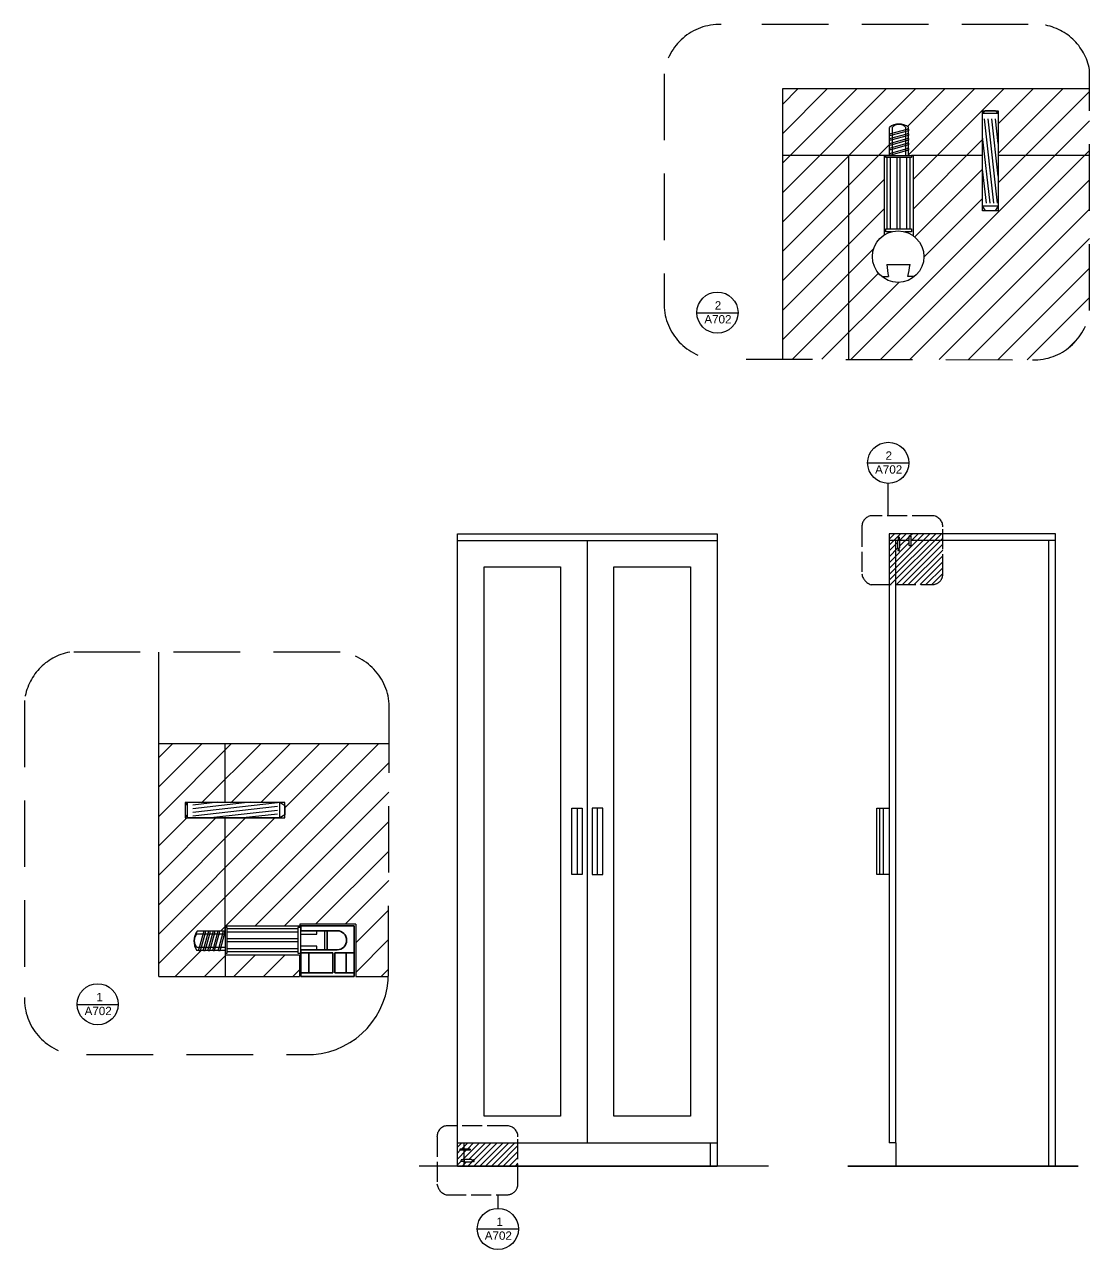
# Model space of a CAD drawing. Header units: inches. Extents: x 10 to 2647, y 15 to 1045.
# Drawn here: x 1939.3 to 2259.3, y 210.9 to 578.9 of the extents above; entities that cross this region are included whole.
import ezdxf

# ---------------------------------------------------------------- set-up
doc = ezdxf.new("R2010")
doc.units = ezdxf.units.IN
doc.header["$MEASUREMENT"] = 0
doc.linetypes.add('ACAD_ISO02W100', pattern=[15, 12, -3])
doc.linetypes.add('DASHEDX2', pattern=[1.5, 1, -0.5])
doc.layers.add('A-DETL-MCUT1', color=7, linetype='Continuous', lineweight=35)
doc.layers.add('A-SECT-MCUT', color=7, linetype='Continuous', lineweight=35)
doc.styles.get("Standard").update_dxf_attribs({"font": 'Arial.ttf'})
pattern_1 = [(45, (1287.7136, 11.4816), (-0.8838835, 0.8838835), [])]
pattern_2 = [(45, (1287.7136, 11.4816), (-4.419417, 4.419417), [])]

msp = doc.modelspace()

# ---------------------------------------------------------------- hatches: boundary and pattern name
h = msp.add_hatch()
h.set_pattern_fill('ANSI31', color=8, scale=50)
h.set_pattern_definition(pattern_2)
h.paths.add_polyline_path([(2259.26, 539.54), (2231.83, 539.54), (2231.83, 524.43), (2230.92, 522.93), (2228.04, 522.93), (2227.13, 524.43), (2227.13, 539.54), (2206.27, 539.54), (2206.27, 515.46, -0.241867), (2209.5, 509.17, -1), (2194.04, 509.17, -0.253057), (2197.53, 515.64), (2197.53, 539.54), (2187, 539.54), (2187, 478.32), (2242.16, 478.18, 0.388645), (2259.26, 492.95)])
h.paths.add_polyline_path([(2187, 539.54), (2167, 539.54), (2167, 478.37), (2187, 478.32)])
h.paths.add_polyline_path([(2227.13, 552.25), (2228.04, 552.93), (2230.92, 552.93), (2231.83, 552.25), (2231.83, 539.54), (2259.26, 539.54), (2259.26, 559.54), (2167, 559.54), (2167, 539.54), (2198.03, 539.54), (2199.14, 539.54), (2199.14, 541.27), (2199.14, 541.27), (2199.14, 541.77), (2199.14, 542.7), (2199.14, 542.7), (2199.14, 543.2), (2199.14, 544.11), (2199.14, 544.11), (2199.14, 544.61), (2199.14, 545.52), (2199.14, 545.52), (2199.14, 546.02), (2199.14, 547.99, -0.336438), (2204.92, 548.04), (2204.92, 539.54), (2205.77, 539.54), (2206.27, 539.54), (2227.13, 539.54)])
h = msp.add_hatch()
h.set_pattern_fill('ANSI31', color=8, scale=10)
h.set_pattern_definition(pattern_1)
h.paths.add_polyline_path([(2215.2, 423.94), (2205.54, 423.94), (2205.54, 422.43), (2205.45, 422.28), (2205.16, 422.28), (2205.07, 422.43), (2205.07, 423.94), (2202.33, 423.94), (2202.33, 423.89), (2202.29, 423.89), (2202.29, 421.74), (2202.33, 421.74), (2202.33, 421.65), (2202.12, 421.65), (2202.12, 421.14), (2202.23, 421.14), (2202.23, 420.91), (2201.64, 420.91), (2201.64, 421.14), (2201.76, 421.14), (2201.76, 421.65), (2201.55, 421.65), (2201.55, 421.74), (2201.59, 421.74), (2201.59, 423.89), (2201.55, 423.89), (2201.55, 423.94), (2201.05, 423.94), (2201.05, 410.63), (2211.99, 410.63, 0.415456), (2215.2, 413.86)])
h.paths.add_polyline_path([(2215.2, 425.94), (2199.05, 425.94), (2199.05, 423.94), (2201.75, 423.94), (2201.75, 424.79, -0.427564), (2202.16, 424.79), (2202.16, 423.94), (2202.33, 423.94), (2205.07, 423.94), (2205.07, 425.21), (2205.16, 425.28), (2205.45, 425.28), (2205.54, 425.21), (2205.54, 423.94), (2215.2, 423.94)])
h.paths.add_polyline_path([(2201.05, 423.94), (2199.05, 423.94), (2199.05, 410.63), (2201.05, 410.63)])
h = msp.add_hatch()
h.set_pattern_fill('ANSI31', color=8, scale=50)
h.set_pattern_definition(pattern_2)
h.paths.add_polyline_path([(1999.64, 340.55), (1988.26, 340.55), (1987.58, 341.45), (1987.58, 344.33), (1988.26, 345.25), (1999.64, 345.25), (1999.64, 362.92), (1979.64, 362.92), (1979.64, 292.92), (1999.64, 292.92), (1999.64, 300.09), (1999.64, 300.78), (1991.14, 300.78, -0.336438), (1991.19, 306.56), (1993.17, 306.56), (1993.17, 306.56), (1993.67, 306.56), (1994.58, 306.56), (1994.58, 306.56), (1995.08, 306.56), (1995.99, 306.56), (1995.99, 306.56), (1996.49, 306.56), (1997.42, 306.56), (1997.42, 306.56), (1997.92, 306.56), (1999.64, 306.56), (1999.64, 307.66), (1999.64, 308.16)])
h.paths.add_polyline_path([(2048.85, 362.92), (1999.64, 362.92), (1999.64, 345.25), (2016.08, 345.25), (2017.58, 344.33), (2017.58, 341.45), (2016.08, 340.55), (1999.64, 340.55), (1999.64, 308.16), (2022.04, 308.12), (2022.04, 308.62), (2038.86, 308.62), (2038.86, 292.92), (2048.65, 292.92, 0.012406), (2048.67, 294.13)])
h = msp.add_hatch()
h.set_pattern_fill('ANSI31', color=8, scale=50)
h.set_pattern_definition(pattern_2)
h.paths.add_polyline_path([(2021.91, 292.92), (2021.91, 299.43), (1999.64, 299.43), (1999.64, 292.92)])
h = msp.add_hatch()
h.set_pattern_fill('ANSI31', color=8, scale=10)
h.set_pattern_definition(pattern_1)
h.paths.add_polyline_path([(2071.39, 240.71), (2070.25, 240.71), (2070.18, 240.8), (2070.18, 241.09), (2070.25, 241.18), (2071.39, 241.18), (2071.39, 242.94), (2069.39, 242.94), (2069.39, 235.94), (2071.39, 235.94), (2071.39, 237.4), (2070.54, 237.4, -0.427564), (2070.54, 237.81), (2071.39, 237.81), (2071.39, 237.98)])
h.paths.add_polyline_path([(2087.56, 242.94), (2071.39, 242.94), (2071.39, 241.18), (2073.03, 241.18), (2073.18, 241.09), (2073.18, 240.8), (2073.03, 240.71), (2071.39, 240.71), (2071.39, 237.98), (2071.44, 237.98), (2071.44, 237.94), (2073.59, 237.94), (2073.59, 237.98), (2073.68, 237.98), (2073.68, 237.77), (2074.19, 237.77), (2074.19, 237.89), (2074.42, 237.89), (2074.42, 237.3), (2074.19, 237.3), (2074.19, 237.41), (2073.68, 237.41), (2073.68, 237.21), (2073.59, 237.21), (2073.59, 237.24), (2071.44, 237.24), (2071.44, 237.21), (2071.39, 237.21), (2071.39, 235.94), (2087.56, 235.94)])

# ---------------------------------------------------------------- linework, layer by layer
at = {"color": 4, "linetype": 'DASHEDX2', "ltscale": 20}
for p, q in [((2240.86, 578.89), (2157.1, 578.89)), ((2131.47, 564.12), (2131.47, 494.52)), ((2259.26, 492.95), (2259.26, 565.32)), ((2156.09, 478.39), (2242.16, 478.18)), ((2034.11, 390.34), (1952.91, 390.34)), ((1939.34, 375.84), (1939.34, 295.13)), ((2048.67, 294.13), (2048.88, 373.25)), ((1958, 269.51), (2026.11, 269.51))]:
    msp.add_line(p, q, dxfattribs=at)
at = {"color": 1}
for p, q in [((2167, 559.54), (2167, 478.37)), ((2259.26, 559.54), (2167, 559.54)), ((2198.03, 539.54), (2167, 539.54)), ((2187, 478.32), (2187, 539.54)), ((2227.13, 539.54), (2205.77, 539.54)), ((2259.26, 539.54), (2231.83, 539.54)), ((1979.64, 292.92), (1979.64, 390.34)), ((1979.64, 362.92), (2048.85, 362.92)), ((1999.64, 345.25), (1999.64, 362.92)), ((1999.64, 307.66), (1999.64, 340.55)), ((1999.64, 300.09), (1999.64, 292.92)), ((1979.64, 292.92), (2021.91, 292.92)), ((2038.86, 292.92), (2048.65, 292.92)), ((2162.85, 235.94), (2057.93, 235.94)), ((2255.81, 235.94), (2186.69, 235.94)), ((2186.69, 235.94), (2186.69, 235.94)), ((2186.69, 235.94), (2255.81, 235.94))]:
    msp.add_line(p, q, dxfattribs=at)
at = {"color": 2}
for p, q in [((2228.04, 552.93), (2227.13, 552.25)), ((2227.13, 552.25), (2231.83, 552.25)), ((2227.13, 524.43), (2227.13, 552.25)), ((2230.92, 552.93), (2228.04, 552.93)), ((2231.83, 552.25), (2230.92, 552.93)), ((2231.83, 552.25), (2231.83, 524.43)), ((2199.97, 548.01), (2199.97, 539.54)), ((2204.09, 539.54), (2204.09, 548.01)), ((2228.04, 522.93), (2227.13, 524.43)), ((2227.13, 524.43), (2231.83, 524.43)), ((2230.92, 522.93), (2228.04, 522.93)), ((2231.83, 524.43), (2230.92, 522.93)), ((2231.75, 524.29), (2231.73, 524.43)), ((2198.03, 516.64), (2198.03, 517.5)), ((2198.03, 517.5), (2205.77, 517.5)), ((2199.75, 516.64), (2198.03, 516.64)), ((2205.77, 516.64), (2203.79, 516.64)), ((2205.77, 517.5), (2205.77, 516.64)), ((2198.34, 506.83), (2205.36, 506.83)), ((2196.84, 503.22), (2198.84, 503.22)), ((2206.7, 503.22), (2204.7, 503.22)), ((2069.39, 235.94), (2069.39, 425.94)), ((2069.39, 425.94), (2147.39, 425.94)), ((2069.39, 423.94), (2147.39, 423.94)), ((2108.39, 423.94), (2108.39, 242.94)), ((2147.39, 425.94), (2147.39, 235.94)), ((2199.05, 425.94), (2199.05, 242.94)), ((2249.05, 425.94), (2199.05, 425.94)), ((2201.75, 423.94), (2199.05, 423.94)), ((2201.05, 242.94), (2201.05, 423.94)), ((2205.07, 423.94), (2202.16, 423.94)), ((2246.39, 423.94), (2205.54, 423.94)), ((2249.05, 423.94), (2246.39, 423.94)), ((2247.05, 235.94), (2247.05, 423.94)), ((2249.05, 235.94), (2249.05, 425.94)), ((1988.26, 345.25), (1987.58, 344.33)), ((1987.58, 344.33), (1987.58, 341.45)), ((1988.26, 340.55), (1988.26, 345.25)), ((1988.26, 345.25), (2016.08, 345.25)), ((2016.08, 345.25), (2017.58, 344.33)), ((2016.08, 340.55), (2016.08, 345.25)), ((2016.21, 345.16), (2016.08, 345.15)), ((2017.58, 344.33), (2017.58, 341.45)), ((2105.4, 343.44), (2105.4, 323.54)), ((2111.38, 343.44), (2111.38, 323.54)), ((2196.18, 343.44), (2196.18, 323.54)), ((2197.31, 343.44), (2197.31, 323.54)), ((1987.58, 341.45), (1988.26, 340.55)), ((2016.08, 340.55), (1988.26, 340.55)), ((2017.58, 341.45), (2016.08, 340.55)), ((1991.18, 305.73), (1999.64, 305.73)), ((2022.34, 307.66), (2021.47, 307.66)), ((2021.47, 307.66), (2021.47, 299.93)), ((2022.34, 299.93), (2022.34, 307.66)), ((1999.64, 301.6), (1991.18, 301.6)), ((2021.47, 299.93), (2022.34, 299.93)), ((2069.39, 242.94), (2147.39, 242.94)), ((2071.39, 241.18), (2071.39, 242.94)), ((2145.39, 235.94), (2145.39, 242.94)), ((2201.05, 242.94), (2199.05, 242.94)), ((2201.05, 242.94), (2201.05, 235.94)), ((2071.39, 237.81), (2071.39, 240.71)), ((2069.39, 235.94), (2147.39, 235.94)), ((2071.39, 235.94), (2071.39, 237.4)), ((2201.05, 235.94), (2249.05, 235.94))]:
    msp.add_line(p, q, dxfattribs=at)
at = {"color": 7}
for p, q in [((2227.13, 522.93), (2227.13, 552.93)), ((2227.13, 552.93), (2228.04, 552.93)), ((2228.04, 552.93), (2231.83, 552.93)), ((2231.83, 552.93), (2231.83, 522.93)), ((2230.55, 525.21), (2227.72, 550.61)), ((2231.65, 525.21), (2228.81, 550.61)), ((2231.83, 533.34), (2229.9, 550.61)), ((2231.83, 543.14), (2231, 550.61)), ((2199.14, 539.54), (2199.14, 547.99)), ((2199.14, 546.02), (2204.44, 547.48)), ((2199.14, 544.61), (2204.44, 546.07)), ((2199.14, 545.52), (2199.14, 546.02)), ((2199.62, 545.52), (2199.14, 545.52)), ((2199.14, 543.2), (2204.44, 544.66)), ((2204.92, 546.98), (2199.62, 545.52)), ((2204.92, 545.57), (2199.62, 544.11)), ((2204.92, 547.48), (2204.44, 547.48)), ((2204.92, 546.07), (2204.44, 546.07)), ((2204.92, 544.66), (2204.44, 544.66)), ((2204.92, 539.54), (2204.92, 548.04)), ((2204.92, 547.48), (2204.92, 546.98)), ((2204.92, 546.07), (2204.92, 545.57)), ((2204.92, 544.66), (2204.92, 544.16)), ((2229.37, 525.21), (2227.13, 545.25)), ((2199.14, 544.11), (2199.14, 544.61)), ((2199.62, 544.11), (2199.14, 544.11)), ((2199.14, 541.77), (2204.44, 543.23)), ((2199.14, 542.7), (2199.14, 543.2)), ((2199.62, 542.7), (2199.14, 542.7)), ((2199.14, 541.27), (2199.14, 541.77)), ((2199.14, 540.16), (2204.44, 541.62)), ((2199.62, 541.27), (2199.14, 541.27)), ((2204.92, 544.16), (2199.62, 542.7)), ((2204.92, 542.73), (2199.62, 541.27)), ((2204.92, 541.12), (2199.62, 539.66)), ((2204.92, 543.23), (2204.44, 543.23)), ((2204.92, 541.62), (2204.44, 541.62)), ((2204.92, 543.23), (2204.92, 542.73)), ((2204.92, 541.62), (2204.92, 541.12)), ((2198.03, 539.54), (2197.53, 539.54)), ((2197.53, 539.54), (2197.53, 515.64)), ((2199.14, 539.54), (2198.03, 539.54)), ((2199.14, 539.66), (2199.14, 540.16)), ((2199.62, 539.66), (2199.14, 539.66)), ((2204.92, 539.54), (2205.77, 539.54)), ((2205.77, 539.54), (2206.27, 539.54)), ((2206.27, 539.54), (2206.27, 515.46)), ((2228.28, 525.21), (2227.13, 535.46)), ((2231.83, 522.93), (2227.13, 522.93)), ((2017.58, 345.24), (1987.58, 345.24)), ((1987.58, 345.24), (1987.58, 344.33)), ((1987.58, 344.33), (1987.58, 340.55)), ((1997.37, 345.25), (1989.9, 344.41)), ((2007.16, 345.25), (1989.9, 343.32)), ((2015.3, 345.06), (1989.9, 342.22)), ((2015.3, 343.97), (1989.9, 341.13)), ((2015.3, 342.79), (1995.26, 340.55)), ((2017.58, 340.55), (2017.58, 345.24)), ((1987.58, 340.55), (2017.58, 340.55)), ((2015.3, 341.69), (2005.05, 340.55)), ((1999.64, 306.56), (1991.19, 306.56)), ((1993.17, 306.56), (1991.7, 301.26)), ((1992.2, 300.78), (1993.67, 306.07)), ((1994.58, 306.56), (1993.12, 301.26)), ((1993.67, 306.56), (1993.17, 306.56)), ((1993.61, 300.78), (1995.08, 306.07)), ((1993.67, 306.07), (1993.67, 306.56)), ((1995.99, 306.56), (1994.53, 301.26)), ((1995.08, 306.56), (1994.58, 306.56)), ((1995.02, 300.78), (1996.49, 306.07)), ((1995.08, 306.07), (1995.08, 306.56)), ((1997.42, 306.56), (1995.96, 301.26)), ((1996.49, 306.56), (1995.99, 306.56)), ((1996.45, 300.78), (1997.92, 306.07)), ((1996.49, 306.07), (1996.49, 306.56)), ((1997.92, 306.56), (1997.42, 306.56)), ((1999.03, 306.56), (1997.57, 301.26)), ((1997.92, 306.07), (1997.92, 306.56)), ((1998.06, 300.78), (1999.53, 306.07)), ((1999.53, 306.56), (1999.03, 306.56)), ((1999.53, 306.07), (1999.53, 306.56)), ((1999.64, 307.66), (1999.64, 308.16)), ((1999.64, 308.16), (2022.04, 308.12)), ((1999.64, 306.56), (1999.64, 307.66)), ((2038.86, 308.62), (2022.04, 308.62)), ((2022.04, 308.62), (2022.04, 308.12)), ((2038.86, 308.62), (2038.86, 292.92)), ((1999.64, 300.78), (1991.14, 300.78)), ((1991.7, 300.78), (1991.7, 301.26)), ((1991.7, 300.78), (1992.2, 300.78)), ((1993.12, 300.78), (1993.12, 301.26)), ((1993.12, 300.78), (1993.61, 300.78)), ((1994.53, 300.78), (1994.53, 301.26)), ((1994.53, 300.78), (1995.02, 300.78)), ((1995.96, 300.78), (1995.96, 301.26)), ((1995.96, 300.78), (1996.45, 300.78)), ((1997.57, 300.78), (1997.57, 301.26)), ((1997.57, 300.78), (1998.06, 300.78)), ((1999.64, 300.78), (1999.64, 300.09)), ((1999.64, 299.93), (1999.64, 299.43)), ((1999.64, 299.43), (2021.91, 299.43)), ((2021.91, 299.43), (2021.91, 292.92))]:
    msp.add_line(p, q, dxfattribs=at)
at = {"color": 4}
for p, q in [((2141.31, 492.33), (2153.67, 492.33)), ((2192.61, 447.21), (2204.97, 447.21)), ((2198.79, 431.27), (2198.79, 441.07)), ((1955.14, 284.56), (1967.51, 284.56)), ((2081.53, 227.37), (2081.53, 223.28)), ((2075.35, 217.08), (2087.71, 217.08))]:
    msp.add_line(p, q, dxfattribs=at)
at = {"color": 252}
for p, q in [((2201.75, 424.79), (2201.75, 423.94)), ((2202.16, 423.94), (2202.16, 424.79)), ((2205.16, 425.28), (2205.07, 425.21)), ((2205.07, 425.21), (2205.54, 425.21)), ((2205.07, 422.43), (2205.07, 425.21)), ((2205.45, 425.28), (2205.16, 425.28)), ((2205.54, 425.21), (2205.45, 425.28)), ((2205.54, 425.21), (2205.54, 422.43)), ((2201.55, 421.65), (2201.55, 421.74)), ((2201.55, 421.74), (2201.59, 421.74)), ((2201.76, 421.65), (2201.55, 421.65)), ((2202.33, 421.65), (2202.12, 421.65)), ((2202.29, 421.74), (2202.33, 421.74)), ((2202.33, 421.74), (2202.33, 421.65)), ((2205.16, 422.28), (2205.07, 422.43)), ((2205.45, 422.28), (2205.16, 422.28)), ((2205.54, 422.43), (2205.45, 422.28)), ((2205.53, 422.42), (2205.53, 422.43)), ((2205.53, 422.43), (2205.54, 422.43)), ((2070.25, 241.18), (2070.18, 241.09)), ((2070.18, 241.09), (2070.18, 240.8)), ((2070.18, 240.8), (2070.25, 240.71)), ((2070.25, 240.71), (2070.25, 241.18)), ((2070.25, 241.18), (2073.03, 241.18)), ((2073.03, 240.71), (2070.25, 240.71)), ((2073.03, 241.18), (2073.18, 241.09)), ((2073.03, 241.17), (2073.03, 241.18)), ((2073.04, 241.17), (2073.03, 241.17)), ((2073.18, 240.8), (2073.03, 240.71)), ((2073.18, 241.09), (2073.18, 240.8)), ((2071.39, 237.81), (2070.54, 237.81)), ((2070.54, 237.4), (2071.39, 237.4)), ((2073.59, 237.94), (2073.59, 237.98)), ((2073.59, 237.98), (2073.68, 237.98)), ((2073.59, 237.21), (2073.59, 237.24)), ((2073.68, 237.21), (2073.59, 237.21)), ((2073.68, 237.98), (2073.68, 237.77)), ((2073.68, 237.41), (2073.68, 237.21))]:
    msp.add_line(p, q, dxfattribs=at)
at = {"color": 2}
for points in [[(2205.77, 538.97), (2198.03, 538.97), (2198.03, 539.54), (2205.77, 539.54), (2205.77, 538.97)], [(2199.48, 517.5), (2199.48, 538.97), (2198.39, 538.97), (2198.39, 517.5)], [(2202.41, 517.5), (2202.41, 538.97), (2201.4, 538.97), (2201.4, 517.5)], [(2205.4, 517.5), (2205.4, 538.97), (2204.33, 538.97), (2204.33, 517.5)], [(2000.21, 299.93), (2000.21, 307.66), (1999.64, 307.66), (1999.64, 305.73)], [(1999.64, 305.73), (1999.64, 299.93), (2000.21, 299.93)], [(2000.21, 307.31), (2021.47, 307.31)], [(2021.47, 306.22), (2000.21, 306.22)], [(2027.14, 301.99), (2022.34, 301.99), (2022.34, 305.61), (2027.14, 305.61)], [(2027.14, 305.61), (2027.14, 306.66)], [(2029.44, 306.66), (2029.44, 300.93)], [(2000.21, 304.3), (2021.47, 304.3)], [(2021.47, 303.29), (2000.21, 303.29)], [(2027.14, 300.93), (2027.14, 301.99)], [(2000.21, 301.37), (2021.47, 301.37)], [(2021.47, 300.3), (2000.21, 300.3)]]:
    msp.add_lwpolyline(points, dxfattribs=at)
at = {"color": 4, "linetype": 'ACAD_ISO02W100', "ltscale": 0.5}
for points in [[(2211.99, 431.34), (2193.63, 431.34)], [(2190.89, 428.03), (2190.89, 413.86)], [(2215.2, 413.83), (2215.2, 428.03)], [(2193.63, 410.63), (2211.99, 410.63)], [(2084.34, 248.08), (2065.99, 248.08)], [(2063.25, 244.76), (2063.25, 230.6)], [(2087.56, 230.57), (2087.56, 244.76)], [(2065.99, 227.37), (2084.34, 227.37)]]:
    msp.add_lwpolyline(points, dxfattribs=at)
at = {"color": 252}
for points in [[(2201.59, 423.89), (2201.55, 423.89), (2201.55, 423.94), (2201.75, 423.94)], [(2202.18, 423.89), (2201.59, 423.89), (2201.59, 421.74)], [(2202.16, 423.94), (2202.33, 423.94), (2202.33, 423.89)], [(2202.29, 421.74), (2202.29, 423.89), (2202.18, 423.89)], [(2202.33, 423.89), (2202.29, 423.89)], [(2201.76, 421.14), (2201.64, 421.14), (2201.64, 420.91), (2202.23, 420.91)], [(2201.76, 421.65), (2201.76, 421.14)], [(2202.12, 421.14), (2202.12, 421.65)], [(2202.23, 420.91), (2202.23, 421.14), (2202.12, 421.14)], [(2071.39, 237.81), (2071.39, 237.98), (2071.44, 237.98)], [(2071.44, 237.24), (2071.44, 237.21), (2071.39, 237.21), (2071.39, 237.4)], [(2071.44, 237.98), (2071.44, 237.94)], [(2073.59, 237.94), (2071.44, 237.94), (2071.44, 237.84)], [(2071.44, 237.84), (2071.44, 237.24), (2073.59, 237.24)], [(2074.19, 237.77), (2073.68, 237.77)], [(2073.68, 237.41), (2074.19, 237.41)], [(2074.42, 237.89), (2074.19, 237.89), (2074.19, 237.77)], [(2074.19, 237.41), (2074.19, 237.3), (2074.42, 237.3), (2074.42, 237.89)]]:
    msp.add_lwpolyline(points, dxfattribs=at)
at = {"color": 2}
for points in [[(2077.39, 415.94), (2100.39, 415.94), (2100.39, 250.94), (2077.39, 250.94)], [(2116.39, 415.94), (2139.39, 415.94), (2139.39, 250.94), (2116.39, 250.94)], [(2103.73, 343.44), (2106.89, 343.44), (2106.89, 323.54), (2103.73, 323.54)], [(2113.05, 343.44), (2109.89, 343.44), (2109.89, 323.54), (2113.05, 323.54)], [(2199.05, 343.44), (2199.05, 323.54), (2195.35, 323.54), (2195.35, 343.44)]]:
    msp.add_lwpolyline(points, close=True, dxfattribs=at)
msp.add_circle((2201.77, 509.17), 7.73, dxfattribs=at)
at = {"color": 4}
for centre in [(2147.49, 492.35), (2198.79, 447.23), (1961.32, 284.58), (2081.53, 217.1)]:
    msp.add_circle(centre, 6.18, dxfattribs=at)
at = {"color": 4, "linetype": 'DASHEDX2', "ltscale": 20}
for centre, start, end in [((2148.09, 562.18), 88.3563, 173.3099), ((2242.81, 562.28), 10.4679, 83.3099), ((2148.19, 495), 178.3563, 263.3099), ((2242.64, 494.9), 268.3563, 353.3099), ((1955.95, 373.9), 100.4679, 173.3099), ((2032.16, 373.73), 358.3563, 83.3099), ((1956.06, 286.12), 178.3563, 263.3099)]:
    msp.add_arc(centre, 16.73, start, end, dxfattribs=at)
at = {"color": 7}
for centre, start, end in [((2202.06, 544.21), 53.2798, 127.6595), ((1994.98, 303.64), 142.3405, 216.7202)]:
    msp.add_arc(centre, 4.78, start, end, dxfattribs=at)
at = {"color": 2}
for centre, radius, start, end in [((2202.03, 546.04), 2.85, 43.7004, 136.2996), ((2254.7, 512.73), 56.66, 185.9756, 189.659), ((2163.09, 512.73), 42.68, 347.1297, 352.056), ((1993.15, 303.67), 2.85, 133.7004, 226.2996)]:
    msp.add_arc(centre, radius, start, end, dxfattribs=at)
at = {"color": 4, "linetype": 'ACAD_ISO02W100', "ltscale": 0.5}
for centre, radius, start, end in [((2194.27, 428.03), 3.38, 100.7835, 180), ((2211.88, 428.03), 3.32, 0, 88.1917), ((2194.77, 414.37), 3.91, 187.5697, 253.1886), ((2211.99, 413.85), 3.21, 270, 0.2429), ((2066.62, 244.76), 3.38, 100.7835, 180), ((2084.24, 244.76), 3.32, 0, 88.1917), ((2067.12, 231.11), 3.91, 187.5697, 253.1886), ((2084.34, 230.58), 3.21, 270, 0.2429)]:
    msp.add_arc(centre, radius, start, end, dxfattribs=at)
at = {"color": 252}
for centre, start, end in [((2201.95, 424.59), 43.7004, 136.2996), ((2070.74, 237.61), 133.7004, 226.2996)]:
    msp.add_arc(centre, 0.285, start, end, dxfattribs=at)
at = {"color": 4}
msp.add_arc((2024.3, 293.81), 24.37, 274.2671, 0.7456, dxfattribs=at)
at = {"layer": 'A-DETL-MCUT1', "color": 2}
for p, q in [((2022.34, 306.66), (2022.34, 308.12)), ((2022.34, 308.12), (2038.36, 308.12)), ((2022.34, 306.66), (2033.24, 306.66)), ((2030.21, 306.66), (2027.14, 306.66)), ((2038.36, 300.06), (2038.36, 308.12)), ((2022.34, 292.89), (2022.34, 300.93)), ((2022.34, 300.93), (2033.24, 300.93)), ((2022.34, 300.06), (2031.99, 300.06)), ((2030.21, 300.93), (2027.14, 300.93)), ((2031.99, 300.06), (2031.99, 293.98)), ((2032.53, 300.06), (2038.36, 300.06)), ((2032.53, 300.06), (2032.53, 293.98)), ((2022.34, 293.98), (2031.99, 293.98)), ((2022.34, 292.89), (2038.36, 292.89)), ((2032.53, 293.98), (2038.36, 293.98)), ((2038.36, 292.89), (2038.36, 293.98))]:
    msp.add_line(p, q, dxfattribs=at)
at = {"layer": 'A-DETL-MCUT1', "color": 7}
for p, q in [((2030.21, 306.66), (2030.21, 300.93)), ((2024.74, 293.98), (2024.74, 300.06)), ((2035.97, 293.98), (2035.97, 300.06))]:
    msp.add_line(p, q, dxfattribs=at)
at = {"layer": 'A-DETL-MCUT1', "color": 2}
msp.add_arc((2033.24, 303.8), 2.86, 270, 90, dxfattribs=at)
at = {"layer": 'A-SECT-MCUT', "color": 2}
msp.add_line((2038.36, 300.06), (2038.36, 292.89), dxfattribs=at)

# ---------------------------------------------------------------- texts
at = {"color": 4, "char_height": 2.5, "attachment_point": 1}
for s, insert in [('\\pi0.81007;2\\P\\pi-2.32772;A702', (2145.88, 495.77)), ('\\pi0.81007;2\\P\\pi-2.32772;A702', (2197.18, 450.65)), ('\\pi1.18524;1\\P\\pi-2.32772;A702', (1959.71, 287.99)), ('\\pi1.18524;1\\P\\pi-2.32772;A702', (2079.92, 220.51))]:
    msp.add_mtext_dynamic_manual_height_columns(s, width=3.2914, gutter_width=1, heights=[0], dxfattribs=dict(at, insert=insert))

doc.saveas('drawing.dxf')
